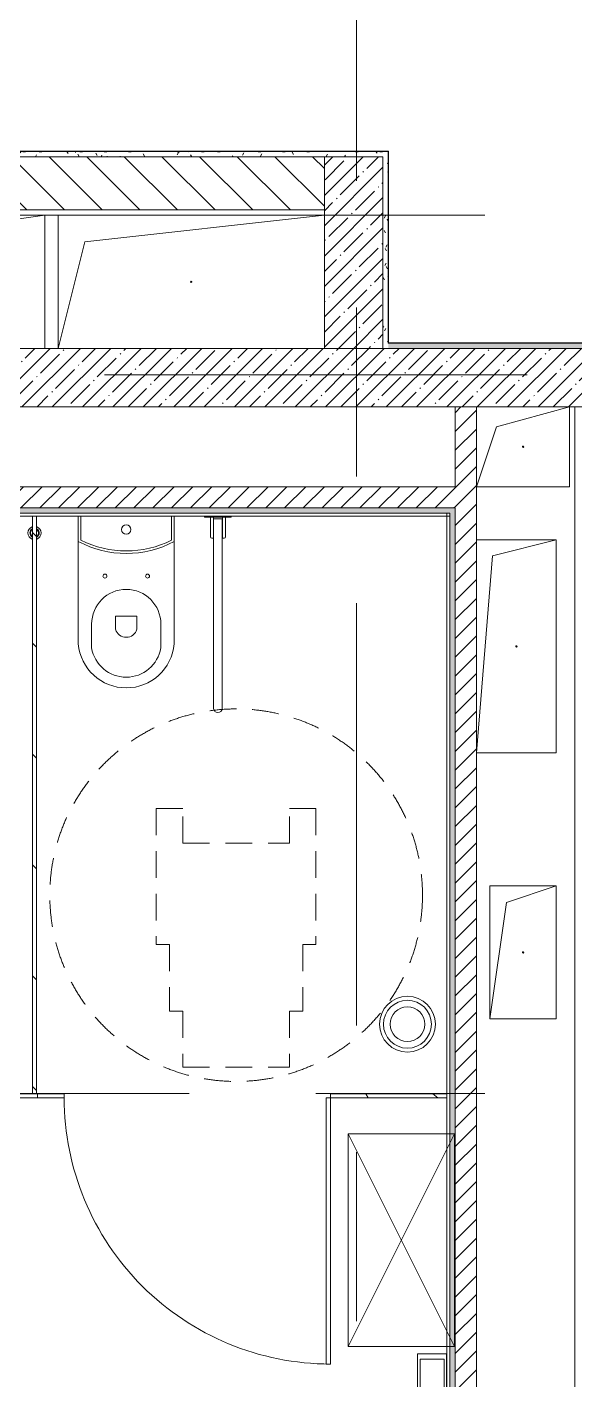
# Model space of a CAD drawing. Header units: millimetres. Extents: x 81382 to 274764, y -8553 to 29000.
# Drawn here: x 99472 to 101530, y 6723 to 11807 of the extents above; entities that cross this region are included whole.
import ezdxf

# ---------------------------------------------------------------- set-up
doc = ezdxf.new("R2010")
doc.units = ezdxf.units.MM
doc.linetypes.add('200_ШТРИХ__ш1_п0_6_', pattern=[160, 100, -60])
doc.linetypes.add('Осевая', pattern=[3175, 635, -476.25, 1587.5, -476.25])
for name, color, linetype, lineweight in [('A-DOOR', 7, 'Continuous', 9), ('A-GENM', 7, 'Continuous', 9), ('A-WALL', 7, 'Continuous', 9), ('I-WALL', 7, 'Continuous', 9), ('P-SANR-FIXT', 7, 'Continuous', 9), ('Оси-2', 7, 'Осевая', 9)]:
    doc.layers.add(name, color=color, linetype=linetype, lineweight=lineweight)
for name, color, linetype, lineweight, true_color in [('A-WALL-1', 7, 'Continuous', 9, 0x3c3c3c), ('A-WALL-FNSH-1', 7, 'Continuous', 9, 0x3c3c3c), ('I-FURN-1', 7, 'Continuous', 9, 0xf0f0f0), ('I-FURN-2', 7, '200_ШТРИХ__ш1_п0_6_', 9, 0xf0f0f0)]:
    doc.layers.add(name, color=color, linetype=linetype, lineweight=lineweight, true_color=true_color)
pattern_1 = [(45, (0, 0), (-35.35534, 35.35534), [])]
pattern_2 = [(45, (0, 0), (-57.024626, 57.024626), []), (45, (57.025, 0), (-57.024626, 57.024626), [100.806, -20.161, 3.353, -16.808])]
pattern_3 = [(0, (0, 0), (121.92, 30.48), [10.058, -81.382, 10.058, -81.382, -487.68]), (0, (0, 0), (121.92, 30.48), [-182.88, 10.058, -172.822, 10.058, -81.382, -213.36]), (0, (0, 0), (121.92, 30.48), [-457.2, 10.058, -50.902, 10.058, -142.342]), (120, (45.72, 15.24), (-87.356454, 90.345817), [10.058, -81.382, 10.058, -81.382, -487.68]), (120, (45.72, 15.24), (-87.356454, 90.345817), [-182.88, 10.058, -172.822, 10.058, -81.382, -213.36]), (120, (45.72, 15.24), (-87.356454, 90.345817), [-457.2, 10.058, -50.902, 10.058, -142.342]), (240, (60.96, 76.2), (-34.563546, -120.825817), [10.058, -81.382, 10.058, -81.382, -487.68]), (240, (60.96, 76.2), (-34.563546, -120.825817), [-182.88, 10.058, -172.822, 10.058, -81.382, -213.36]), (240, (60.96, 76.2), (-34.563546, -120.825817), [-457.2, 10.058, -50.902, 10.058, -142.342])]
pattern_4 = [(288.435, (99033.21, 7791), (416.50086, -832.99954), [158.05, -1159.038]), (319.399, (99083.19, 7641.06), (2499.010644, -2082.486787), [76.799, -3763.143]), (316.848, (98725, 7591.08), (6247.5402574, -5830.957739), [182.691, -8951.868]), (289.983, (98858.28, 7466.13), (1249.49393, -3332.002656), [97.5, -4777.508]), (270, (98891.6, 7791), (416.5, -416.5), [83.3, -333.2]), (298.443, (98891.6, 7707.7), (-2915.5071394, 5414.4962996), [227.365, -11140.87]), (264.289, (98999.89, 7507.78), (416.5263, 3748.496867), [83.716, -4102.058]), (309.806, (98991.56, 7424.48), (-1666.01521, 2082.48651), [65.059, -3187.91])]

# ---------------------------------------------------------------- blocks, each defined once
blk = doc.blocks.new('FRT_2D_Символ _разворот МГН_1 - D1_4_Символ доступности разворота МГН _360__-18618045-План размещения напольных электротехнических лючков и розеток 3 этажа в осях 23-33')
at = {"layer": 'I-FURN-2'}
for p, q in [((-300, 325.4), (-300, -185.8)), ((-300, 325.4), (-200, 325.4)), ((-200, 195.4), (-200, 325.4)), ((200, 325.4), (300, 325.4)), ((200, 195.4), (200, 325.4)), ((300, 325.4), (300, -185.8)), ((-200, 195.4), (200, 195.4)), ((-300, -185.8), (-250, -185.8)), ((-250, -185.8), (-250, -435.8)), ((300, -185.8), (250, -185.8)), ((250, -185.8), (250, -435.8)), ((-200, -435.8), (-250, -435.8)), ((-200, -435.8), (-200, -645.8)), ((200, -435.8), (250, -435.8)), ((200, -435.8), (200, -645.8)), ((-200, -645.8), (200, -645.8))]:
    blk.add_line(p, q, dxfattribs=at)
blk.add_circle((0, 0), 700, dxfattribs=at)
blk = doc.blocks.new('GM_Отверстие прямоугольное _в плите_ - Отверстие-21985264-План размещения напольных электротехнических лючков и розеток 3 этажа в осях 23-33')
at = {"layer": 'A-GENM'}
for p, q in [((-400, -250), (-400, 250)), ((-400, 250), (400, 250)), ((400, 250), (-400, 250)), ((-400, 250), (-400, -250)), ((-300, 150), (400, 250)), ((400, 250), (400, -250)), ((400, -250), (400, 250)), ((-400, -250), (-300, 150))]:
    blk.add_line(p, q, dxfattribs=at)
for start, end in [(360, 180), (180, 360)]:
    blk.add_arc((0, 0), 2.5, start, end, dxfattribs=at)
blk = doc.blocks.new('GM_Отверстие прямоугольное _в плите_ - Отверстие-21955708-План размещения напольных электротехнических лючков и розеток 3 этажа в осях 23-33')
at = {"layer": 'A-GENM'}
for p, q in [((-500, -250), (-500, 250)), ((-500, 250), (500, 250)), ((500, 250), (-500, 250)), ((-500, 250), (-500, -250)), ((-400, 150), (500, 250)), ((-500, -250), (-400, 150))]:
    blk.add_line(p, q, dxfattribs=at)
for start, end in [(360, 180), (180, 360)]:
    blk.add_arc((0, 0), 2.5, start, end, dxfattribs=at)
blk = doc.blocks.new('GM_Отверстие прямоугольное _в плите_ - Отверстие-V34-План размещения напольных электротехнических лючков и розеток 3 этажа в осях 23-33')
at = {"layer": 'A-GENM'}
for p, q in [((-100, 75), (175, 150)), ((175, 150), (175, -150)), ((175, -150), (175, 150)), ((-175, -150), (-100, 75)), ((175, -150), (-175, -150)), ((-175, -150), (175, -150))]:
    blk.add_line(p, q, dxfattribs=at)
for start, end in [(360, 180), (180, 360)]:
    blk.add_arc((0, 0), 2.5, start, end, dxfattribs=at)
blk = doc.blocks.new('GM_Отверстие прямоугольное _в плите_ - Отверстие-21993100-План размещения напольных электротехнических лючков и розеток 3 этажа в осях 23-33')
at = {"layer": 'A-GENM'}
for p, q in [((-150, 400), (150, 400)), ((150, 400), (-150, 400)), ((-90, 340), (150, 400)), ((150, 400), (150, -400)), ((150, -400), (150, 400)), ((-150, -400), (-90, 340)), ((150, -400), (-150, -400)), ((-150, -400), (150, -400))]:
    blk.add_line(p, q, dxfattribs=at)
for start, end in [(360, 180), (180, 360)]:
    blk.add_arc((0, 0), 2.5, start, end, dxfattribs=at)
blk = doc.blocks.new('GM_Отверстие прямоугольное _в плите_ - Отверстие-21609826-План размещения напольных электротехнических лючков и розеток 3 этажа в осях 23-33')
at = {"layer": 'A-GENM'}
for p, q in [((-125, -250), (-125, 250)), ((-125, 250), (125, 250)), ((125, 250), (-125, 250)), ((-125, 250), (-125, -250)), ((-62.5, 187.5), (125, 250)), ((125, 250), (125, -250)), ((125, -250), (125, 250)), ((-125, -250), (-62.5, 187.5)), ((125, -250), (-125, -250)), ((-125, -250), (125, -250))]:
    blk.add_line(p, q, dxfattribs=at)
for start, end in [(360, 180), (180, 360)]:
    blk.add_arc((0, 0), 2.5, start, end, dxfattribs=at)
blk = doc.blocks.new('Шкаф параметрический - 1_161-25595840-План размещения напольных электротехнических лючков и розеток 3 этажа в осях 23-33')
at = {"layer": 'I-FURN-1'}
for p, q in [((0, 0), (800, 400)), ((0, 400), (800, 0)), ((800, 400), (0, 400)), ((0, 400), (0, 0)), ((0, 29), (0, 400)), ((0, 400), (800, 400)), ((800, 0), (800, 400)), ((800, 400), (800, 29)), ((0, 0), (800, 0))]:
    blk.add_line(p, q, dxfattribs=at)
blk = doc.blocks.new('Вешалка - 1_25-V102-План размещения напольных электротехнических лючков и розеток 3 этажа в осях 23-33')
at = {"layer": 'I-FURN-1'}
for p, q in [((350, 55), (-350, 55)), ((-350, 55), (-350, -55)), ((-350, -55), (-350, 55)), ((-350, 55), (350, 55)), ((350, -55), (350, 55)), ((350, 55), (350, -55)), ((-330.4, -46), (-330.4, 44.4)), ((-330.4, -46), (-330.4, 44.4)), ((-330.4, 44.4), (330.2, 44.4)), ((330.2, 44.4), (-330.4, 44.4)), ((330.2, 44.4), (330.2, -46)), ((330.2, -46), (330.2, 44.4)), ((-330.4, -46), (330.2, -46)), ((330.2, -46), (-330.4, -46)), ((-350, -55), (350, -55)), ((350, -55), (-350, -55))]:
    blk.add_line(p, q, dxfattribs=at)
blk = doc.blocks.new('131_Сантехническая перегородка_Дверь МГН - СД-1-30883454-План размещения напольных электротехнических лючков и розеток 3 этажа в осях 23-33')
at = {"layer": 'A-DOOR'}
h = blk.add_hatch(dxfattribs=at)
h.set_pattern_fill('FP_42', color=256, style=0, pattern_type=2)
h.set_pattern_definition(pattern_4)
h.paths.add_polyline_path([(1010, 8), (1010, -8), (1390, -8), (1390, 8)])
at = {"layer": 'A-GENM'}
h = blk.add_hatch(dxfattribs=at)
h.set_pattern_fill('FP_42', color=256, style=0, pattern_type=2)
h.set_pattern_definition(pattern_4)
h.paths.add_polyline_path([(-370, 8), (-370, -8), (10, -8), (10, 8)])
at = {"layer": 'A-DOOR'}
for p, q in [((10, 1008), (26, 1008)), ((10, 8), (10, 1008)), ((26, 8), (26, 1008)), ((10, 8), (26, 8))]:
    blk.add_line(p, q, dxfattribs=at)
blk.add_arc((10, 8), 1000, 360, 90, dxfattribs=at)
at = {"layer": 'A-GENM'}
for p, q in [((-370, 8), (10, 8)), ((-370, -8), (-370, 8)), ((10, -8), (10, 8)), ((1010, 8), (1390, 8)), ((1010, -8), (1010, 8)), ((1390, -8), (1390, 8)), ((10, -8), (-370, -8)), ((1390, -8), (1010, -8))]:
    blk.add_line(p, q, dxfattribs=at)
blk = doc.blocks.new('131_Сантехническая перегородка 7 - СП-1-V145-План размещения напольных электротехнических лючков и розеток 3 этажа в осях 23-33')
at = {"layer": 'A-GENM'}
h = blk.add_hatch(dxfattribs=at)
h.set_pattern_fill('FP_56', color=256, style=0, pattern_type=2)
h.set_pattern_definition([(198.435, (9964.92, -99391.71), (-832.99954, -416.50086), [158.05, -1159.038]), (229.399, (9814.98, -99441.69), (-2082.486787, -2499.010644), [76.799, -3763.143]), (226.848, (9765, -99083.5), (-5830.957739, -6247.5402574), [182.691, -8951.868]), (199.983, (9640.05, -99216.78), (-3332.002656, -1249.49393), [97.5, -4777.508]), (180, (9964.9, -99250.1), (-416.5, -416.5), [83.3, -333.2]), (208.443, (9881.62, -99250.1), (5414.4962996, 2915.5071394), [227.365, -11140.87]), (174.289, (9681.7, -99358.39), (3748.496867, -416.5263), [83.716, -4102.058]), (219.806, (9598.4, -99350.06), (2082.48651, 1666.01521), [65.059, -3187.91])])
h.paths.add_polyline_path([(2165.9, -8), (2165.9, 8), (45.9, 8), (45.9, -8), (1654, -8)])
for p, q in [((-4.1, 8), (45.9, 8)), ((45.9, 8), (2165.9, 8)), ((45.9, -8), (-4.1, -8)), ((2165.9, -8), (45.9, -8))]:
    blk.add_line(p, q, dxfattribs=at)
at = {"layer": 'A-GENM', "flags": 128}
for points in [[(71.5, 8), (71.1, 8.5), (70.8, 9), (70.4, 9.5), (70, 9.9), (69.6, 10.4), (69.2, 10.8), (68.8, 11.2), (68.3, 11.6), (67.8, 12), (67.3, 12.3), (66.8, 12.7), (66.3, 13), (65.8, 13.3), (65.3, 13.6), (64.7, 13.8), (64.2, 14), (63.6, 14.3), (63, 14.4), (62.4, 14.6), (61.9, 14.7), (61.3, 14.9), (60.7, 14.9), (60.1, 15), (59.5, 15.1), (58.9, 15.1), (58.3, 15.1), (57.7, 15), (57.1, 15), (56.5, 14.9), (55.9, 14.8), (55.3, 14.7), (54.7, 14.5), (54.1, 14.4), (53.5, 14.2), (53, 13.9), (52.4, 13.7), (51.9, 13.4), (51.4, 13.2), (50.8, 12.9), (50.3, 12.5), (49.8, 12.2), (49.3, 11.8), (48.9, 11.4), (48.4, 11), (48, 10.6), (47.6, 10.2), (47.2, 9.7), (46.8, 9.3), (46.4, 8.8), (46.1, 8.3), (45.9, 8)], [(45.9, -8), (46.3, -8.5), (46.6, -9), (47, -9.5), (47.4, -9.9), (47.8, -10.4), (48.2, -10.8), (48.6, -11.2), (49.1, -11.6), (49.6, -12), (50, -12.3), (50.5, -12.7), (51.1, -13), (51.6, -13.3), (52.1, -13.6), (52.7, -13.8), (53.2, -14), (53.8, -14.3), (54.4, -14.4), (54.9, -14.6), (55.5, -14.7), (56.1, -14.9), (56.7, -14.9), (57.3, -15), (57.9, -15.1), (58.5, -15.1), (59.1, -15.1), (59.7, -15), (60.3, -15), (60.9, -14.9), (61.5, -14.8), (62.1, -14.7), (62.7, -14.5), (63.3, -14.4), (63.8, -14.2), (64.4, -13.9), (65, -13.7), (65.5, -13.4), (66, -13.2), (66.6, -12.9), (67.1, -12.5), (67.6, -12.2), (68, -11.8), (68.5, -11.4), (69, -11), (69.4, -10.6), (69.8, -10.2), (70.2, -9.7), (70.6, -9.3), (70.9, -8.8), (71.3, -8.3), (71.5, -8)]]:
    blk.add_lwpolyline(points, dxfattribs=at)
at = {"layer": 'A-GENM'}
for radius, start, end in [(24.6, 19.9113, 160.0887), (17.6, 28.9731, 151.0269), (15.1, 78.8699, 146.2189), (15.1, 33.7811, 53.124), (24.6, 199.9113, 340.0887), (17.6, 208.9731, 331.0269), (15.1, 213.7811, 233.124), (15.1, 258.8699, 326.2189)]:
    blk.add_arc((58.7, 0), radius, start, end, dxfattribs=at)
blk = doc.blocks.new('131_Сантехническая перегородка_Дверь МГН 2 - СД-1-30897608-План размещения напольных электротехнических лючков и розеток 3 этажа в осях 23-33')
at = {"layer": 'A-DOOR'}
h = blk.add_hatch(dxfattribs=at)
h.set_pattern_fill('FP_59', color=256, style=0, pattern_type=2)
h.set_pattern_definition([(288.435, (100513.21, 7791), (416.50086, -832.99954), [158.05, -1159.038]), (319.399, (100563.19, 7641.06), (2499.010644, -2082.486787), [76.799, -3763.143]), (316.848, (100205, 7591.08), (6247.5402574, -5830.957739), [182.691, -8951.868]), (289.983, (100338.28, 7466.13), (1249.49393, -3332.002656), [97.5, -4777.508]), (270, (100371.6, 7791), (416.5, -416.5), [83.3, -333.2]), (298.443, (100371.6, 7707.7), (-2915.5071394, 5414.4962996), [227.365, -11140.87]), (264.289, (100479.89, 7507.78), (416.5263, 3748.496867), [83.716, -4102.058]), (309.806, (100471.56, 7424.48), (-1666.01521, 2082.48651), [65.059, -3187.91])])
h.paths.add_polyline_path([(-427.5, 8), (-427.5, -8), (10, -8), (10, 8)])
for p, q in [((10, 1008), (26, 1008)), ((10, 8), (10, 1008)), ((26, 8), (26, 1008)), ((10, 8), (26, 8))]:
    blk.add_line(p, q, dxfattribs=at)
blk.add_arc((10, 8), 1000, 360, 90, dxfattribs=at)
at = {"layer": 'A-GENM'}
for p, q in [((-427.5, 8), (10, 8)), ((10, 8), (10, -8)), ((1010, 8), (1110, 8)), ((1010, 8), (1010, -8)), ((1110, 8), (1110, -8)), ((10, -8), (-427.5, -8)), ((1110, -8), (1010, -8))]:
    blk.add_line(p, q, dxfattribs=at)
blk = doc.blocks.new('132_МГН_Поручень для унитаза_тип откидной - ПР 1Р-18611699-План размещения напольных электротехнических лючков и розеток 3 этажа в осях 23-33')
at = {"layer": 'A-GENM'}
for p, q in [((-16, 722), (-16, 9.5)), ((16, 9.5), (16, 722)), ((-28.2, 3), (-28.2, 78)), ((-23.2, 83), (-17, 83)), ((-17, 83), (-17, 3)), ((17, 83), (23.2, 83)), ((17, 3), (17, 83)), ((28.2, 78), (28.2, 3)), ((-50, 3), (-50, 0)), ((50, 3), (-50, 3)), ((-17, 3), (-28.2, 3)), ((-16, 9.5), (-16.6, 8.9)), ((-16.6, 8.9), (-16.6, 4.2)), ((16, 9.5), (-16, 9.5)), ((16, 9.5), (16.6, 8.9)), ((16.6, 8.9), (16.6, 4.2)), ((28.2, 3), (17, 3)), ((50, 0), (50, 3))]:
    blk.add_line(p, q, dxfattribs=at)
for centre, radius, start, end in [((0, 722), 16, 90, 180), ((0, 722), 16, 0, 90), ((-23.2, 78), 5, 90, 180), ((23.2, 78), 5, 0, 90), ((-15.3, 4.2), 1.24, 180, 270), ((15.3, 4.2), 1.24, 270, 360)]:
    blk.add_arc(centre, radius, start, end, dxfattribs=at)
blk = doc.blocks.new('WC Seat_2 with Cistern-Wall Based - SE21-33487045-План размещения напольных электротехнических лючков и розеток 3 этажа в осях 23-33')
at = {"layer": 'P-SANR-FIXT'}
for p, q in [((-55, 485.5), (-55, 100.5)), ((-5, 410.5), (-5, 500.5)), ((255, 500.5), (255, 410.5)), ((305, 100.5), (305, 485.5)), ((85, 430.5), (85, 380.5)), ((165, 380.5), (165, 430.5)), ((85, 380.5), (165, 380.5)), ((-55, 100.5), (-55, 5.5)), ((-45, 5.5), (-45, 95.6)), ((295, 95.6), (295, 5.5)), ((305, 5.5), (305, 100.5))]:
    blk.add_line(p, q, dxfattribs=at)
for centre, radius, start, end in [((125, 469.8), 180.7, 4.9791, 175.0209), ((125, 478.7), 131.8, 9.5273, 170.4727), ((125, 418.8), 41.7, 16.2602, 163.7398), ((125, 410.5), 130, 180, 360), ((45, 230.5), 7.5, 0, 180), ((45, 230.5), 7.5, 180, 360), ((205, 230.5), 7.5, 0, 180), ((205, 230.5), 7.5, 180, 360), ((125, -237), 382.5, 61.9275, 118.0725), ((125, -247), 382.5, 63.6122, 116.3878), ((125, 55.5), 17.5, 0, 180), ((125, 55.5), 17.5, 180, 360)]:
    blk.add_arc(centre, radius, start, end, dxfattribs=at)
blk = doc.blocks.new('мусорная корзина - Round_ Metal-30590745-План размещения напольных электротехнических лючков и розеток 3 этажа в осях 23-33')
at = {"layer": 'P-SANR-FIXT'}
for radius, start, end in [(105, 0, 180), (90, 360, 180), (65, 0, 180), (105, 180, 360), (90, 180, 360), (65, 180, 360)]:
    blk.add_arc((0, 0), radius, start, end, dxfattribs=at)

msp = doc.modelspace()

# ---------------------------------------------------------------- hatches: boundary and pattern name
at = {"layer": 'I-WALL'}
h = msp.add_hatch(dxfattribs=at)
h.set_pattern_fill('FP_35', color=256, style=0, pattern_type=2)
h.set_pattern_definition(pattern_3)
h.paths.add_polyline_path([(100809, 11320), (100829, 11320), (100829, 11340), (98720, 11340), (98720, 11320), (100589, 11320)])
h = msp.add_hatch(dxfattribs=at)
h.set_pattern_fill('FP_3', color=256, style=0, pattern_type=2)
h.set_pattern_definition([(135, (0, 0), (-70.71068, -70.71068), [])])
h.paths.add_polyline_path([(100589, 11120), (100589, 11320), (98700, 11320), (98700, 11120), (99813.9, 11120)])
h = msp.add_hatch(dxfattribs=at)
h.set_pattern_fill('FP_4', color=256, style=0, pattern_type=2)
h.set_pattern_definition(pattern_2)
h.paths.add_polyline_path([(100809, 10600), (100809, 11320), (100589, 11320), (100589, 10600)])
h = msp.add_hatch(dxfattribs=at)
h.set_pattern_fill('FP_35', color=256, style=0, pattern_type=2)
h.set_pattern_definition(pattern_3)
h.paths.add_polyline_path([(100829, 10600), (100829, 11320), (100809, 11320), (100809, 10600)])
h = msp.add_hatch(dxfattribs=at)
h.set_pattern_fill('FP_4', color=256, style=0, pattern_type=2)
h.set_pattern_definition(pattern_2)
h.paths.add_polyline_path([(101610, 10380), (101610, 10600), (94210, 10600), (94210, 10380), (101085.9, 10380)])
h = msp.add_hatch(dxfattribs=at)
h.set_pattern_fill('FP_35', color=256, style=0, pattern_type=2)
h.set_pattern_definition(pattern_3)
h.paths.add_polyline_path([(120800.9, 10600), (121210, 10600), (121210, 10620), (111180, 10620), (111180, 10608), (111210, 10608), (111210, 10600), (120164.9, 10600)])
h.paths.add_polyline_path([(110200, 10600), (110200, 10608), (110230, 10608), (110230, 10620), (109105, 10620), (109105, 10608), (109160, 10608), (109160, 10600), (109989.4, 10600)])
h.paths.add_polyline_path([(107650, 10600), (107650, 10608), (107705, 10608), (107705, 10620), (105095, 10620), (105095, 10608), (105125, 10608), (105125, 10600), (107445.6, 10600)])
h.paths.add_polyline_path([(102993.8, 10600), (103615, 10600.2), (103615, 10608), (103645, 10608), (103645, 10620), (100829, 10620), (100829, 10600), (102357.8, 10600)])
h = msp.add_hatch(dxfattribs=at)
h.set_pattern_fill('FP_5', color=256, style=0, pattern_type=2)
h.set_pattern_definition(pattern_1)
h.paths.add_polyline_path([(101080, 5400), (101160, 5400), (101160, 10380), (101080, 10380), (101080, 5420)])
h = msp.add_hatch(dxfattribs=at)
h.set_pattern_fill('FP_5', color=256, style=0, pattern_type=2)
h.set_pattern_definition(pattern_1)
h.paths.add_polyline_path([(101080, 10000), (101080, 10080), (94290, 10080), (94290, 10000), (101060, 10000)])
h = msp.add_hatch(dxfattribs=at)
h.set_pattern_fill('FP_35', color=256, style=0, pattern_type=2)
h.set_pattern_definition(pattern_3)
h.paths.add_polyline_path([(101060, 9980), (101060, 10000), (94310, 10000), (94310, 9980), (99813.9, 9980)])
h = msp.add_hatch(dxfattribs=at)
h.set_pattern_fill('FP_35', color=256, style=0, pattern_type=2)
h.set_pattern_definition(pattern_3)
h.paths.add_polyline_path([(101060, 5420), (101080, 5420), (101080, 10000), (101060, 10000), (101060, 6580.5)])

# ---------------------------------------------------------------- linework, layer by layer
at = {"layer": 'A-WALL'}
for p, q in [((98720, 11340), (100829, 11340)), ((97419, 11320), (100809, 11320)), ((100829, 11320), (100829, 10620)), ((100829, 10620), (103645, 10620)), ((94290, 10000), (101080, 10000)), ((101080, 5400), (101080, 10000))]:
    msp.add_line(p, q, dxfattribs=at)
at = {"layer": 'A-WALL-1'}
for p, q in [((100589, 11320), (100589, 10600)), ((100809, 10600), (100809, 11320)), ((98700, 11120), (100589, 11120)), ((103615, 10600), (93490, 10600)), ((94210, 10380), (101610, 10380)), ((101080, 10380), (101080, 10080)), ((101160, 5400), (101160, 10380)), ((101530, 10380), (101530, 5400)), ((101080, 10080), (94290, 10080)), ((94310, 9980), (101049, 9980)), ((101060, 9969), (101060, 5420))]:
    msp.add_line(p, q, dxfattribs=at)
at = {"layer": 'A-WALL-FNSH-1'}
for p, q in [((100830, 11341), (98721, 11341)), ((100829, 11340), (100829, 11320)), ((100830, 11341), (100830, 10620)), ((103645, 10621), (100830, 10621))]:
    msp.add_line(p, q, dxfattribs=at)
at = {"layer": 'I-WALL'}
for p, q in [((101060, 9969), (94321, 9969)), ((101049, 5431), (101049, 9980)), ((101060, 9980), (101049, 9980)), ((101060, 9969), (101060, 9980))]:
    msp.add_line(p, q, dxfattribs=at)
at = {"layer": 'Оси-2'}
for p, q in [((100710, 593.7), (100710, 18900)), ((84681.8, 11100), (122730, 11100)), ((85951.8, 10500), (122730, 10500)), ((84681.8, 7800), (122730, 7800))]:
    msp.add_line(p, q, dxfattribs=at)

# ---------------------------------------------------------------- block references
at = {"layer": 'A-GENM'}
for name, p in [('GM_Отверстие прямоугольное _в плите_ - Отверстие-21985264-План размещения напольных электротехнических лючков и розеток 3 этажа в осях 23-33', (99139, 10850)), ('GM_Отверстие прямоугольное _в плите_ - Отверстие-21955708-План размещения напольных электротехнических лючков и розеток 3 этажа в осях 23-33', (100089, 10850)), ('GM_Отверстие прямоугольное _в плите_ - Отверстие-V34-План размещения напольных электротехнических лючков и розеток 3 этажа в осях 23-33', (101335, 10230)), ('GM_Отверстие прямоугольное _в плите_ - Отверстие-21993100-План размещения напольных электротехнических лючков и розеток 3 этажа в осях 23-33', (101310, 9480)), ('GM_Отверстие прямоугольное _в плите_ - Отверстие-21609826-План размещения напольных электротехнических лючков и розеток 3 этажа в осях 23-33', (101335, 8330))]:
    msp.add_blockref(name, p, dxfattribs=at)
for name, p, rotation in [('131_Сантехническая перегородка 7 - СП-1-V145-План размещения напольных электротехнических лючков и розеток 3 этажа в осях 23-33', (99500, 9964.9), 269.9999999999999), ('131_Сантехническая перегородка_Дверь МГН - СД-1-30883454-План размещения напольных электротехнических лючков и розеток 3 этажа в осях 23-33', (99141.5, 7791), 180), ('131_Сантехническая перегородка_Дверь МГН 2 - СД-1-30897608-План размещения напольных электротехнических лючков и розеток 3 этажа в осях 23-33', (100621.5, 7791), 180)]:
    msp.add_blockref(name, p, dxfattribs=dict(at, rotation=rotation))
at = {"layer": 'I-FURN-1'}
msp.add_blockref('FRT_2D_Символ _разворот МГН_1 - D1_4_Символ доступности разворота МГН _360__-18618045-План размещения напольных электротехнических лючков и розеток 3 этажа в осях 23-33', (100257.3, 8544.9), dxfattribs=at)
msp.add_blockref('FRT_2D_Символ _разворот МГН_1 - D1_4_Символ доступности разворота МГН _360__-18618045-План размещения напольных электротехнических лючков и розеток 3 этажа в осях 23-33', (100257.3, 8544.9), dxfattribs=at)
for name, p, rotation in [('Шкаф параметрический - 1_161-25595840-План размещения напольных электротехнических лючков и розеток 3 этажа в осях 23-33', (101078, 6848.5), 89.9999999999999), ('Вешалка - 1_25-V102-План размещения напольных электротехнических лючков и розеток 3 этажа в осях 23-33', (100993, 6471.6), 89.99999999999984)]:
    msp.add_blockref(name, p, dxfattribs=dict(at, rotation=rotation))
at = {"layer": 'P-SANR-FIXT', "rotation": 180}
for name, p in [('WC Seat_2 with Cistern-Wall Based - SE21-33487045-План размещения напольных электротехнических лючков и розеток 3 этажа в осях 23-33', (99969.5, 9974.5)), ('132_МГН_Поручень для унитаза_тип откидной - ПР 1Р-18611699-План размещения напольных электротехнических лючков и розеток 3 этажа в осях 23-33', (100188.9, 9969))]:
    msp.add_blockref(name, p, dxfattribs=at)
at = {"layer": 'P-SANR-FIXT'}
msp.add_blockref('мусорная корзина - Round_ Metal-30590745-План размещения напольных электротехнических лючков и розеток 3 этажа в осях 23-33', (100900.8, 8060), dxfattribs=at)

doc.saveas('drawing.dxf')
